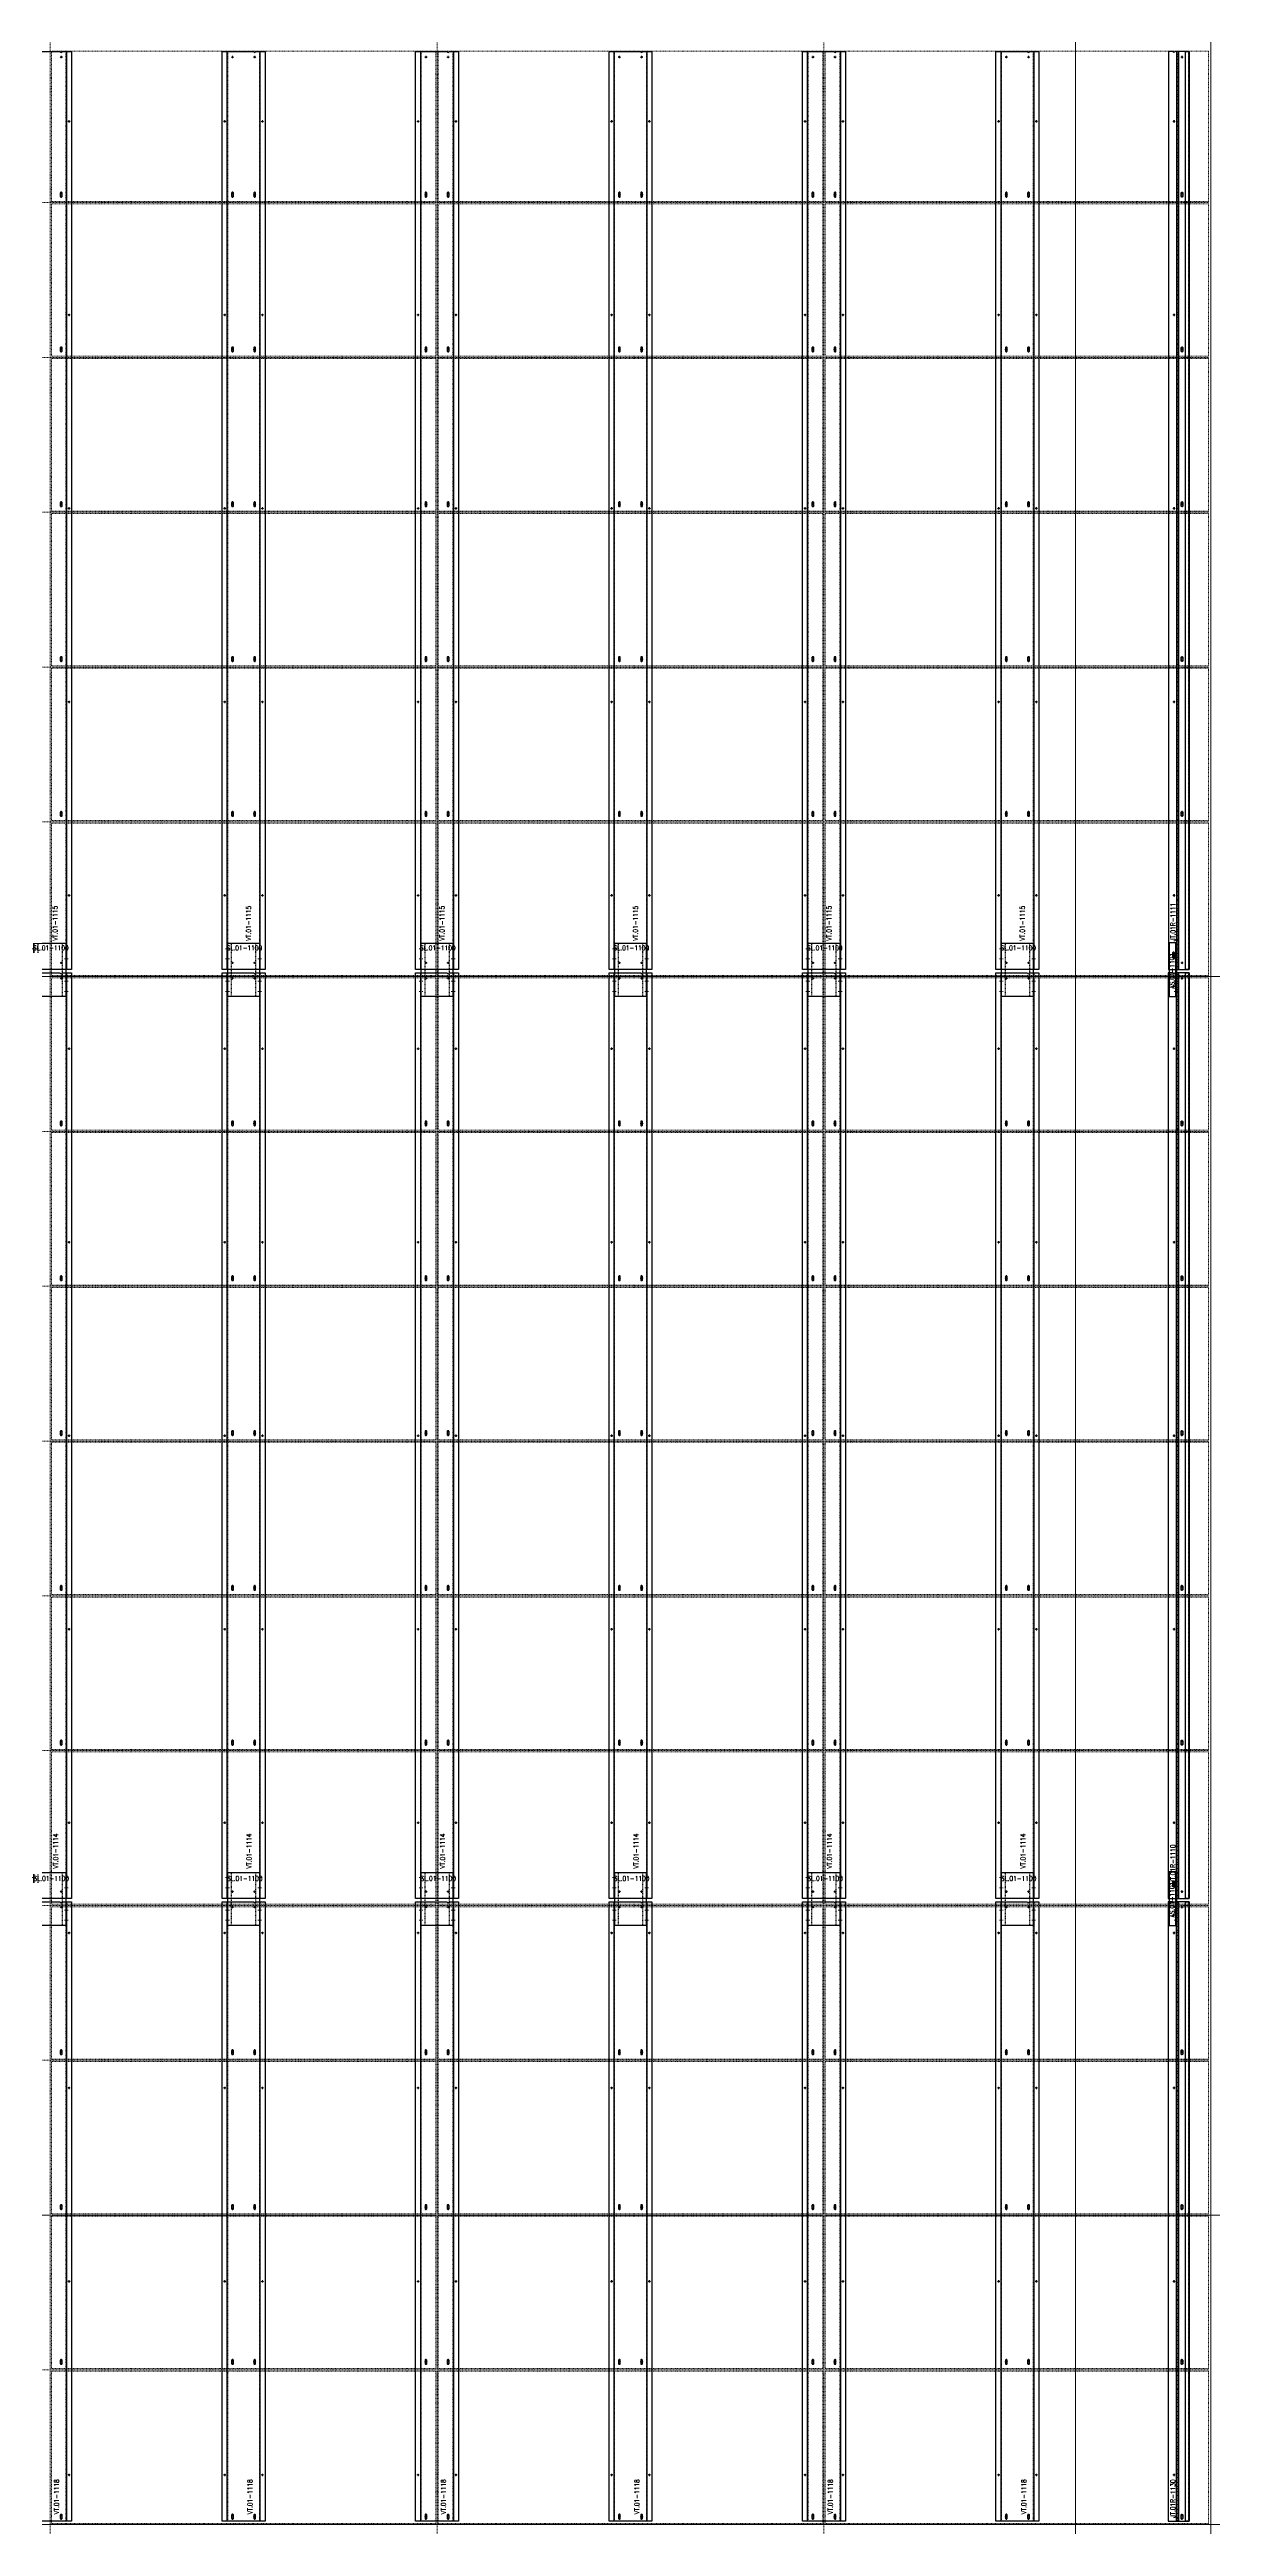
# Model space of a CAD drawing. Header units: inches. Extents: x 11737 to 18084, y -4365 to 1695.
# Drawn here: x 13514.6 to 13695, y 258.9 to 642.9 of the extents above; entities that cross this region are included whole.
import ezdxf

# ---------------------------------------------------------------- set-up
doc = ezdxf.new("R2010")
doc.units = ezdxf.units.IN
doc.header["$MEASUREMENT"] = 0
for name, pattern in [('INC-200$0$NBK_CenterX2', [1.083333, 0.666667, -0.125, 0.166667, -0.125]), ('INC-200$0$NBK_Hidden', [0.125, 0.083333, -0.041667]), ('NBK_Center', [0.541667, 0.333333, -0.0625, 0.083333, -0.0625]), ('NBK_Center2', [0.270833, 0.166667, -0.03125, 0.041667, -0.03125]), ('NBK_CenterX2', [1.083333, 0.666667, -0.125, 0.166667, -0.125]), ('NBK_Hidden', [0.125, 0.083333, -0.041667]), ('NBK_Hidden2', [0.0625, 0.041667, -0.020833])]:
    doc.linetypes.add(name, pattern=pattern)
doc.layers.get('Defpoints').update_dxf_attribs({"color": 250, "lineweight": 0})
for name, color, linetype, lineweight in [('!Bracket', 11, 'Continuous', 25), ('!Clip - bent', 20, 'Continuous', 25), ('!Dimension', 50, 'Continuous', 5), ('!Extrusion', 140, 'Continuous', 25), ('!Gridline', 112, 'NBK_CenterX2', 5), ('!Linetype_Center', 220, 'NBK_Center', 9), ('!Linetype_Center2', 222, 'NBK_Center2', 9), ('!Linetype_Hidden', 210, 'NBK_Hidden', 9), ('!Misc2', 252, 'NBK_Hidden2', 5), ('INC-200$0$!Gridline @ 1', 112, 'INC-200$0$NBK_CenterX2', 5), ('INC-200$0$!Linetype_Hidden', 210, 'INC-200$0$NBK_Hidden', 9)]:
    doc.layers.add(name, color=color, linetype=linetype, lineweight=lineweight)
doc.styles.add('Romans', font='romans.shx', dxfattribs={"width": 0.8})

# ---------------------------------------------------------------- blocks, each defined once
blk = doc.blocks.new('WEST ELEVATION GRID')
for p, q in [((-228.01, -106.7), (-228.01, 1818.09)), ((-1655, 1010.4), (842.95, 1010.4)), ((-1655, 818.4), (842.95, 818.4))]:
    blk.add_line(p, q)
blk = doc.blocks.new('A201')
blk.add_line((-207.01, 218.4), (-207.01, 1362.9))
blk = doc.blocks.new('EWA-TM TERRACOTTA WEST')
at = {"layer": '!Linetype_Center2'}
for p, q in [((945, 362.4), (945, 1718.4)), ((1005, 362.4), (1005, 1718.4)), ((1065, 362.4), (1065, 1718.4)), ((1125, 362.4), (1125, 1386.9)), ((722.81, 1130.4), (1124.69, 1130.4)), ((722.81, 1106.4), (1124.69, 1106.4)), ((722.81, 1082.4), (1124.69, 1082.4)), ((722.81, 1058.4), (1124.69, 1058.4)), ((722.81, 1034.4), (1124.69, 1034.4)), ((722.81, 1010.4), (1124.69, 1010.4)), ((722.81, 986.4), (1124.69, 986.4)), ((722.81, 962.4), (1124.69, 962.4)), ((722.81, 938.4), (1124.69, 938.4)), ((722.81, 914.4), (1124.69, 914.4)), ((722.81, 890.4), (1124.69, 890.4)), ((722.81, 866.4), (1124.69, 866.4)), ((722.81, 842.4), (1124.69, 842.4)), ((722.81, 818.4), (1124.69, 818.4)), ((722.81, 794.4), (1124.69, 794.4))]:
    blk.add_line(p, q, dxfattribs=at)
at = {"layer": '!Linetype_Center2', "color": 3, "linetype": 'Continuous'}
for p, q in [((1125, 2.4), (1125, 1442.4)), ((-24.06, 770.4), (1355.45, 770.4))]:
    blk.add_line(p, q, dxfattribs=at)
at = {"layer": 'INC-200$0$!Linetype_Hidden'}
for points in [[(945.19, 1130.59), (1004.81, 1130.59), (1004.81, 1153.87), (945.19, 1153.87)], [(1064.81, 1130.59), (1005.19, 1130.59), (1005.19, 1153.87), (1064.81, 1153.87)], [(1065.19, 1130.59), (1124.63, 1130.59), (1124.63, 1153.87), (1065.19, 1153.87)], [(945.19, 1130.21), (1004.81, 1130.21), (1004.81, 1106.59), (945.19, 1106.59)], [(1064.81, 1130.21), (1005.19, 1130.21), (1005.19, 1106.59), (1064.81, 1106.59)], [(1065.19, 1130.21), (1124.63, 1130.21), (1124.63, 1106.59), (1065.19, 1106.59)], [(945.19, 1082.59), (1004.81, 1082.59), (1004.81, 1106.21), (945.19, 1106.21)], [(1064.81, 1082.59), (1005.19, 1082.59), (1005.19, 1106.21), (1064.81, 1106.21)], [(1065.19, 1082.59), (1124.63, 1082.59), (1124.63, 1106.21), (1065.19, 1106.21)], [(945.19, 1082.21), (1004.81, 1082.21), (1004.81, 1058.59), (945.19, 1058.59)], [(1064.81, 1082.21), (1005.19, 1082.21), (1005.19, 1058.59), (1064.81, 1058.59)], [(1065.19, 1082.21), (1124.63, 1082.21), (1124.63, 1058.59), (1065.19, 1058.59)], [(945.19, 1034.59), (1004.81, 1034.59), (1004.81, 1058.21), (945.19, 1058.21)], [(1064.81, 1034.59), (1005.19, 1034.59), (1005.19, 1058.21), (1064.81, 1058.21)], [(1065.19, 1034.59), (1124.63, 1034.59), (1124.63, 1058.21), (1065.19, 1058.21)], [(945.19, 1034.21), (1004.81, 1034.21), (1004.81, 1010.59), (945.19, 1010.59)], [(1064.81, 1034.21), (1005.19, 1034.21), (1005.19, 1010.59), (1064.81, 1010.59)], [(1065.19, 1034.21), (1124.63, 1034.21), (1124.63, 1010.59), (1065.19, 1010.59)], [(945.19, 986.59), (1004.81, 986.59), (1004.81, 1010.21), (945.19, 1010.21)], [(1064.81, 986.59), (1005.19, 986.59), (1005.19, 1010.21), (1064.81, 1010.21)], [(1065.19, 986.59), (1124.63, 986.59), (1124.63, 1010.21), (1065.19, 1010.21)], [(945.19, 986.21), (1004.81, 986.21), (1004.81, 962.59), (945.19, 962.59)], [(1064.81, 986.21), (1005.19, 986.21), (1005.19, 962.59), (1064.81, 962.59)], [(1065.19, 986.21), (1124.63, 986.21), (1124.63, 962.59), (1065.19, 962.59)], [(945.19, 938.59), (1004.81, 938.59), (1004.81, 962.21), (945.19, 962.21)], [(1064.81, 938.59), (1005.19, 938.59), (1005.19, 962.21), (1064.81, 962.21)], [(1065.19, 938.59), (1124.63, 938.59), (1124.63, 962.21), (1065.19, 962.21)], [(945.19, 938.21), (1004.81, 938.21), (1004.81, 914.59), (945.19, 914.59)], [(1064.81, 938.21), (1005.19, 938.21), (1005.19, 914.59), (1064.81, 914.59)], [(1065.19, 938.21), (1124.63, 938.21), (1124.63, 914.59), (1065.19, 914.59)], [(945.19, 890.59), (1004.81, 890.59), (1004.81, 914.21), (945.19, 914.21)], [(1064.81, 890.59), (1005.19, 890.59), (1005.19, 914.21), (1064.81, 914.21)], [(1065.19, 890.59), (1124.63, 890.59), (1124.63, 914.21), (1065.19, 914.21)], [(945.19, 890.21), (1004.81, 890.21), (1004.81, 866.59), (945.19, 866.59)], [(1064.81, 890.21), (1005.19, 890.21), (1005.19, 866.59), (1064.81, 866.59)], [(1065.19, 890.21), (1124.63, 890.21), (1124.63, 866.59), (1065.19, 866.59)], [(945.19, 842.59), (1004.81, 842.59), (1004.81, 866.21), (945.19, 866.21)], [(1064.81, 842.59), (1005.19, 842.59), (1005.19, 866.21), (1064.81, 866.21)], [(1065.19, 842.59), (1124.63, 842.59), (1124.63, 866.21), (1065.19, 866.21)], [(945.19, 842.21), (1004.81, 842.21), (1004.81, 818.59), (945.19, 818.59)], [(1064.81, 842.21), (1005.19, 842.21), (1005.19, 818.59), (1064.81, 818.59)], [(1065.19, 842.21), (1124.63, 842.21), (1124.63, 818.59), (1065.19, 818.59)], [(945.19, 794.59), (1004.81, 794.59), (1004.81, 818.21), (945.19, 818.21)], [(1064.81, 794.59), (1005.19, 794.59), (1005.19, 818.21), (1064.81, 818.21)], [(1065.19, 794.59), (1124.63, 794.59), (1124.63, 818.21), (1065.19, 818.21)], [(945.19, 794.21), (1004.81, 794.21), (1004.81, 770.59), (945.19, 770.59)], [(1064.81, 794.21), (1005.19, 794.21), (1005.19, 770.59), (1064.81, 770.59)], [(1065.19, 794.21), (1124.63, 794.21), (1124.63, 770.59), (1065.19, 770.59)]]:
    blk.add_lwpolyline(points, close=True, dxfattribs=at)
blk = doc.blocks.new('GRID_ELEV WEST_W')
at = {"layer": '!Gridline'}
for p, q in [((821.46, -1239.57), (821.46, 403.85)), ((-594.98, -469.2), (1164.09, -469.2)), ((-594.98, -612.05), (1164.09, -612.05))]:
    blk.add_line(p, q, dxfattribs=at)
blk = doc.blocks.new('TAP HOLE_5mm')
at = {"layer": '!Linetype_Center2'}
for points in [[(-0.18, 0), (0.18, 0)], [(0, 0.18), (0, -0.18)]]:
    blk.add_lwpolyline(points, dxfattribs=at)
blk.add_circle((0, 0), 0.101)
blk = doc.blocks.new('WEEP HOLE')
at = {"layer": '!Linetype_Center'}
for p, q in [((-0.22, 0.37), (0.22, 0.37)), ((0, 0.83), (0, -0.08))]:
    blk.add_line(p, q, dxfattribs=at)
at = {"color": 0}
blk.add_lwpolyline([(-0.14, 0.61), (-0.14, 0.14, 0.414214), (0, 0, 0.414214), (0.14, 0.14), (0.14, 0.61, 0.414214), (0, 0.75, 0.414214)], format="xyb", close=True, dxfattribs=at)
blk = doc.blocks.new('CLEAR SECTION HOLE')
at = {"layer": '!Linetype_Center2'}
blk.add_line((-0.33, 0), (0.26, 0), dxfattribs=at)
at = {"layer": '!Misc2'}
blk.add_lwpolyline([(-0.08, 0.1), (0, 0.1), (0, -0.1), (-0.08, -0.1)], close=True, dxfattribs=at)
blk = doc.blocks.new('SLOTTED SECTION HOLE')
at = {"layer": '!Linetype_Center2'}
blk.add_line((-0.33, 0), (0.26, 0), dxfattribs=at)
at = {"layer": '!Misc2'}
blk.add_lwpolyline([(-0.08, 0.47), (0, 0.47), (0, -0.47), (-0.08, -0.47)], close=True, dxfattribs=at)
blk = doc.blocks.new('VT.01-1114-')
at = {"layer": '!Extrusion'}
blk.add_lwpolyline([(-2.45, 148.09), (2.45, 148.09), (2.45, 139.83), (-2.45, 139.83)], close=True, dxfattribs=at)
at = {"layer": '!Extrusion', "linetype": 'NBK_Hidden2'}
blk.add_lwpolyline([(-1.86, 148.09), (1.86, 148.09), (1.86, 139.83), (-1.86, 139.83)], close=True, dxfattribs=at)
at = {"layer": '!Extrusion'}
blk.add_lwpolyline([(-3.33, 0), (-3.33, 143.5), (1.58, 143.5, 1), (1.86, 143.5), (3.33, 143.5), (3.33, 0)], format="xyb", close=True, dxfattribs=at)
for points in [[(-2.54, 0), (-2.54, 143.5), (1.58, 143.5)], [(1.86, 143.5), (2.54, 143.5), (2.54, 0)]]:
    blk.add_lwpolyline(points, dxfattribs=at)
at = {"layer": '!Extrusion', "linetype": 'NBK_Hidden'}
for points in [[(-2.46, 0), (-2.46, 143.5), (1.58, 143.5)], [(1.86, 143.5), (2.46, 143.5), (2.46, 0)]]:
    blk.add_lwpolyline(points, dxfattribs=at)
at = {"layer": '!Dimension', "rotation": 360}
for name, p in [('CLEAR SECTION HOLE', (-2.46, 142.2)), ('CLEAR SECTION HOLE', (2.54, 142.2)), ('CLEAR SECTION HOLE', (-2.46, 140.62)), ('CLEAR SECTION HOLE', (2.54, 140.62)), ('SLOTTED SECTION HOLE', (-2.46, 3.24)), ('SLOTTED SECTION HOLE', (-2.46, 1.66)), ('SLOTTED SECTION HOLE', (2.54, 3.24)), ('SLOTTED SECTION HOLE', (2.54, 1.66))]:
    blk.add_blockref(name, p, dxfattribs=at)
at = {"layer": '!Extrusion', "rotation": 360}
for name, p in [('TAP HOLE_5mm', (-1.72, 142.67)), ('TAP HOLE_5mm', (1.72, 142.67)), ('TAP HOLE_5mm', (-2.93, 131.75)), ('TAP HOLE_5mm', (2.93, 131.75)), ('WEEP HOLE', (-1.72, 119.78)), ('WEEP HOLE', (1.72, 119.78)), ('TAP HOLE_5mm', (-2.93, 101.75)), ('TAP HOLE_5mm', (2.93, 101.75)), ('WEEP HOLE', (-1.72, 95.78)), ('WEEP HOLE', (1.72, 95.78)), ('TAP HOLE_5mm', (-2.93, 71.75)), ('WEEP HOLE', (-1.72, 71.78)), ('WEEP HOLE', (1.72, 71.78)), ('TAP HOLE_5mm', (2.93, 71.75)), ('WEEP HOLE', (-1.72, 47.78)), ('WEEP HOLE', (1.72, 47.78)), ('TAP HOLE_5mm', (-2.93, 41.75)), ('TAP HOLE_5mm', (2.93, 41.75)), ('WEEP HOLE', (-1.72, 23.78)), ('WEEP HOLE', (1.72, 23.78)), ('TAP HOLE_5mm', (-2.93, 11.75)), ('TAP HOLE_5mm', (2.93, 11.75)), ('TAP HOLE_5mm', (-1.72, 1.06)), ('TAP HOLE_5mm', (1.72, 1.06))]:
    blk.add_blockref(name, p, dxfattribs=at)
at = {"layer": 'Defpoints', "color": 30, "insert": (0.12, 147.38), "char_height": 0.75, "width": 1.65, "attachment_point": 5, "style": 'Romans'}
blk.add_mtext('SL.01-1100', dxfattribs=at)
at = {"layer": 'Defpoints', "color": 1, "insert": (0.85, 7.35), "char_height": 0.75, "width": 1.65, "attachment_point": 5, "rotation": 90, "style": 'Romans'}
blk.add_mtext('VT.01-1114', dxfattribs=at)
blk = doc.blocks.new('VT.01-1115-')
at = {"layer": '!Extrusion'}
blk.add_lwpolyline([(3.33, 0), (-3.33, 0), (-3.33, 142.35), (1.58, 142.35, 1), (1.86, 142.35), (3.33, 142.35)], format="xyb", close=True, dxfattribs=at)
blk.add_lwpolyline([(1.86, 142.35), (2.54, 142.35), (2.54, 0), (-2.54, 0), (-2.54, 142.35), (1.58, 142.35)], dxfattribs=at)
at = {"layer": '!Extrusion', "linetype": 'NBK_Hidden'}
blk.add_lwpolyline([(1.86, 142.35), (2.46, 142.35), (2.46, 0), (-2.46, 0), (-2.46, 142.35), (1.58, 142.35)], dxfattribs=at)
at = {"layer": '!Dimension'}
for p in [(-2.46, 3.24), (-2.46, 1.66), (2.54, 3.24), (2.54, 1.66)]:
    blk.add_blockref('SLOTTED SECTION HOLE', p, dxfattribs=at)
at = {"layer": '!Extrusion'}
for name, p in [('TAP HOLE_5mm', (-1.72, 141.48)), ('TAP HOLE_5mm', (1.72, 141.48)), ('TAP HOLE_5mm', (-2.93, 131.52)), ('TAP HOLE_5mm', (2.93, 131.52)), ('WEEP HOLE', (-1.72, 119.78)), ('WEEP HOLE', (1.72, 119.78)), ('TAP HOLE_5mm', (-2.93, 101.52)), ('TAP HOLE_5mm', (2.93, 101.52)), ('WEEP HOLE', (-1.72, 95.78)), ('WEEP HOLE', (1.72, 95.78)), ('TAP HOLE_5mm', (-2.93, 71.52)), ('WEEP HOLE', (-1.72, 71.78)), ('WEEP HOLE', (1.72, 71.78)), ('TAP HOLE_5mm', (2.93, 71.52)), ('WEEP HOLE', (-1.72, 47.78)), ('WEEP HOLE', (1.72, 47.78)), ('TAP HOLE_5mm', (-2.93, 41.52)), ('TAP HOLE_5mm', (2.93, 41.52)), ('WEEP HOLE', (-1.72, 23.78)), ('WEEP HOLE', (1.72, 23.78)), ('TAP HOLE_5mm', (-2.93, 11.52)), ('TAP HOLE_5mm', (2.93, 11.52)), ('TAP HOLE_5mm', (-1.72, 1.06)), ('TAP HOLE_5mm', (1.72, 1.06))]:
    blk.add_blockref(name, p, dxfattribs=at)
at = {"layer": 'Defpoints', "color": 1, "insert": (0.77, 7.19), "char_height": 0.75, "width": 1.65, "attachment_point": 5, "rotation": 90, "style": 'Romans'}
blk.add_mtext('VT.01-1115', dxfattribs=at)
blk = doc.blocks.new('VT.01-1118-')
at = {"layer": '!Extrusion'}
blk.add_lwpolyline([(-2.45, 100.55), (2.45, 100.55), (2.45, 92.35), (-2.45, 92.35)], close=True, dxfattribs=at)
at = {"layer": '!Extrusion', "linetype": 'NBK_Hidden2'}
blk.add_lwpolyline([(-1.86, 100.55), (1.86, 100.55), (1.86, 92.35), (-1.86, 92.35)], close=True, dxfattribs=at)
at = {"layer": '!Extrusion'}
blk.add_lwpolyline([(1.58, 96.02, 1), (1.86, 96.02), (3.33, 96.02), (3.33, 0), (-3.33, 0), (-3.33, 96.02)], format="xyb", close=True, dxfattribs=at)
blk.add_lwpolyline([(1.86, 96.02), (2.54, 96.02), (2.54, 0), (-2.54, 0), (-2.54, 96.02), (1.58, 96.02)], dxfattribs=at)
at = {"layer": '!Extrusion', "linetype": 'NBK_Hidden'}
blk.add_lwpolyline([(1.86, 96.02), (2.46, 96.02), (2.46, 0), (-2.46, 0), (-2.46, 96.02), (1.58, 96.02)], dxfattribs=at)
at = {"layer": '!Dimension', "rotation": 360}
for p in [(-2.46, 94.73), (-2.46, 93.15), (2.54, 94.73), (2.54, 93.15)]:
    blk.add_blockref('CLEAR SECTION HOLE', p, dxfattribs=at)
at = {"layer": '!Extrusion', "rotation": 360}
for name, p in [('TAP HOLE_5mm', (-1.72, 95.19)), ('TAP HOLE_5mm', (1.72, 95.19)), ('TAP HOLE_5mm', (-2.93, 91.17)), ('TAP HOLE_5mm', (2.93, 91.17)), ('WEEP HOLE', (-1.72, 72.3)), ('WEEP HOLE', (1.72, 72.3)), ('TAP HOLE_5mm', (-2.93, 67.16)), ('TAP HOLE_5mm', (2.93, 67.16)), ('WEEP HOLE', (-1.72, 48.3)), ('WEEP HOLE', (1.72, 48.3)), ('TAP HOLE_5mm', (-2.93, 37.16)), ('TAP HOLE_5mm', (2.93, 37.16)), ('WEEP HOLE', (-1.72, 24.3)), ('WEEP HOLE', (1.72, 24.3)), ('TAP HOLE_5mm', (-2.93, 7.16)), ('TAP HOLE_5mm', (2.93, 7.16)), ('WEEP HOLE', (-1.72, 0.3)), ('WEEP HOLE', (1.72, 0.29))]:
    blk.add_blockref(name, p, dxfattribs=at)
at = {"layer": 'Defpoints', "color": 30, "insert": (0.17, 99.62), "char_height": 0.75, "width": 1.65, "attachment_point": 5, "style": 'Romans'}
blk.add_mtext('SL.01-1100', dxfattribs=at)
at = {"layer": 'Defpoints', "color": 1, "insert": (0.99, 3.76), "char_height": 0.75, "width": 1.65, "attachment_point": 5, "rotation": 90, "style": 'Romans'}
blk.add_mtext('VT.01-1118', dxfattribs=at)
blk = doc.blocks.new('SECTION CLEAR HOLE 1')
at = {"layer": '!Linetype_Center2'}
blk.add_line((-0.33, 0, 0), (0.26, 0, 0), dxfattribs=at)
at = {"layer": '!Misc2'}
blk.add_lwpolyline([(-0.12, 0.1), (0, 0.1), (0, -0.1), (-0.12, -0.1)], close=True, dxfattribs=at)
blk = doc.blocks.new('SLOTTED SECTION1')
at = {"layer": '!Linetype_Center2'}
blk.add_lwpolyline([(-0.24, 0), (0.12, 0)], dxfattribs=at)
at = {"layer": '!Misc2'}
blk.add_lwpolyline([(-0.12, 0.47), (0, 0.47), (0, -0.47), (-0.12, -0.47)], close=True, dxfattribs=at)
blk = doc.blocks.new('SLOTTED HOLE 1')
at = {"layer": '!Linetype_Center'}
for p, q in [((0, 0.55), (0, -0.55)), ((-0.22, 0), (0.22, 0))]:
    blk.add_line(p, q, dxfattribs=at)
at = {"color": 0}
blk.add_lwpolyline([(-0.14, 0.33), (-0.14, -0.33, 0.414214), (0, -0.47, 0.414214), (0.14, -0.33), (0.14, 0.33, 0.414214), (0, 0.47, 0.414214)], format="xyb", close=True, dxfattribs=at)
blk = doc.blocks.new('SL.01-1101')
at = {"layer": '!Bracket'}
for points in [[(4.65, -1.3), (4.65, -0.12), (-3.67, -0.12), (-3.67, -1.3)], [(-3.67, -1.3), (-3.67, -1.18), (4.65, -1.18), (4.65, -1.3)]]:
    blk.add_lwpolyline(points, close=True, dxfattribs=at)
at = {"layer": '!Dimension', "xscale": -1, "rotation": 270}
for name, p in [('SECTION CLEAR HOLE 1', (-2.88, -1.18)), ('SECTION CLEAR HOLE 1', (-1.3, -1.18)), ('SLOTTED SECTION1', (2.15, -1.18)), ('SLOTTED SECTION1', (3.73, -1.18))]:
    blk.add_blockref(name, p, dxfattribs=at)
at = {"layer": '!Extrusion', "xscale": -1, "rotation": 270}
blk.add_blockref('TAP HOLE_5mm', (-2.09, -0.83), dxfattribs=at)
at = {"layer": '!Extrusion', "linetype": 'NBK_Hidden', "xscale": -1, "rotation": 270}
blk.add_blockref('SLOTTED HOLE 1', (2.75, -0.83), dxfattribs=at)
at = {"layer": 'Defpoints', "color": 30, "insert": (0.32, -0.6), "char_height": 0.75, "width": 1.65, "attachment_point": 5, "style": 'Romans'}
blk.add_mtext('AS.01-1101', dxfattribs=at)
blk = doc.blocks.new('JT.01R-1110-')
at = {"layer": '!Extrusion'}
blk.add_lwpolyline([(0, 0), (0, 143.5), (-2.22, 143.5, -1), (-2.5, 143.5), (-3.25, 143.5), (-3.25, 0)], format="xyb", close=True, dxfattribs=at)
for points in [[(-1.95, 0), (-1.95, 143.5), (-1.69, 143.5), (-1.69, 0)], [(-0.57, 0), (-0.57, 143.5), (0, 143.5), (0, 0)]]:
    blk.add_lwpolyline(points, close=True, dxfattribs=at)
at = {"layer": '!Extrusion', "linetype": 'NBK_Hidden'}
for points in [[(-1.95, 0), (-1.95, 143.5), (-1.87, 143.5), (-1.87, 0)], [(-0.08, 0), (-0.08, 143.5), (0, 143.5), (0, 0)]]:
    blk.add_lwpolyline(points, close=True, dxfattribs=at)
at = {"layer": '!Extrusion', "xscale": -1}
for name, p in [('TAP HOLE_5mm', (-1.13, 142.67)), ('TAP HOLE_5mm', (-2.36, 131.75)), ('WEEP HOLE', (-1.13, 119.78)), ('TAP HOLE_5mm', (-2.36, 101.75)), ('WEEP HOLE', (-1.13, 95.78)), ('TAP HOLE_5mm', (-2.36, 71.75)), ('WEEP HOLE', (-1.13, 71.78)), ('WEEP HOLE', (-1.13, 47.78)), ('TAP HOLE_5mm', (-2.36, 41.75)), ('WEEP HOLE', (-1.13, 23.78)), ('TAP HOLE_5mm', (-2.36, 11.75)), ('TAP HOLE_5mm', (-1.13, 1.06))]:
    blk.add_blockref(name, p, dxfattribs=at)
at = {"color": 144, "rotation": 90}
blk.add_blockref('SL.01-1101', (-3.25, 143.5), dxfattribs=at)
at = {"layer": 'Defpoints', "color": 5, "insert": (-2.54, 5.38), "char_height": 0.75, "width": 1.65, "attachment_point": 5, "rotation": 90, "style": 'Romans'}
blk.add_mtext('JT.01R-1110', dxfattribs=at)
blk = doc.blocks.new('JT.01R-1111-')
at = {"layer": '!Extrusion'}
blk.add_lwpolyline([(3.25, 0), (3.25, 142.35), (1.02, 142.35, -1), (0.75, 142.35), (0, 142.35), (0, 0)], format="xyb", close=True, dxfattribs=at)
for points in [[(1.3, 0), (1.3, 142.35), (1.56, 142.35), (1.56, 0)], [(2.68, 0), (2.68, 142.35), (3.25, 142.35), (3.25, 0)]]:
    blk.add_lwpolyline(points, close=True, dxfattribs=at)
at = {"layer": '!Extrusion', "linetype": 'NBK_Hidden'}
for points in [[(1.3, 0), (1.3, 142.35), (1.38, 142.35), (1.38, 0)], [(3.17, 0), (3.17, 142.35), (3.25, 142.35), (3.25, 0)]]:
    blk.add_lwpolyline(points, close=True, dxfattribs=at)
at = {"layer": '!Extrusion', "xscale": -1}
for name, p in [('TAP HOLE_5mm', (2.12, 141.48)), ('TAP HOLE_5mm', (0.89, 131.52)), ('WEEP HOLE', (2.12, 119.78)), ('TAP HOLE_5mm', (0.89, 101.52)), ('WEEP HOLE', (2.12, 95.78)), ('TAP HOLE_5mm', (0.89, 71.52)), ('WEEP HOLE', (2.12, 71.78)), ('WEEP HOLE', (2.12, 47.78)), ('TAP HOLE_5mm', (0.89, 41.52)), ('WEEP HOLE', (2.12, 23.78)), ('TAP HOLE_5mm', (0.89, 11.52)), ('TAP HOLE_5mm', (2.12, 1.06))]:
    blk.add_blockref(name, p, dxfattribs=at)
at = {"layer": 'Defpoints', "color": 5, "insert": (0.71, 7.38), "char_height": 0.75, "width": 1.65, "attachment_point": 5, "rotation": 90, "style": 'Romans'}
blk.add_mtext('JT.01R-1111', dxfattribs=at)
blk = doc.blocks.new('JT.01R-1130-')
at = {"layer": '!Extrusion'}
blk.add_lwpolyline([(-3.25, 0), (0, 0), (0, 96.02), (-2.22, 96.02, -1), (-2.5, 96.02), (-3.25, 96.02)], format="xyb", close=True, dxfattribs=at)
at = {"layer": '!Extrusion', "linetype": 'NBK_Hidden'}
for points in [[(-1.87, 96.02), (-1.87, 0), (-1.95, 0), (-1.95, 96.02)], [(0, 96.02), (0, 0), (-0.08, 0), (-0.08, 96.02)]]:
    blk.add_lwpolyline(points, close=True, dxfattribs=at)
at = {"layer": '!Extrusion'}
for points in [[(-1.69, 96.02), (-1.69, 0), (-1.95, 0), (-1.95, 96.02)], [(0, 96.02), (0, 0), (-0.57, 0), (-0.57, 96.02)]]:
    blk.add_lwpolyline(points, close=True, dxfattribs=at)
at = {"layer": '!Extrusion', "xscale": -1}
for name, p in [('TAP HOLE_5mm', (-1.13, 95.19)), ('TAP HOLE_5mm', (-2.36, 91.17)), ('WEEP HOLE', (-1.13, 72.3)), ('TAP HOLE_5mm', (-2.36, 67.16)), ('WEEP HOLE', (-1.13, 48.3)), ('TAP HOLE_5mm', (-2.36, 37.16)), ('WEEP HOLE', (-1.13, 24.3)), ('TAP HOLE_5mm', (-2.36, 7.16)), ('WEEP HOLE', (-1.13, 0.29))]:
    blk.add_blockref(name, p, dxfattribs=at)
at = {"color": 144, "rotation": 90}
blk.add_blockref('SL.01-1101', (-3.25, 96.02), dxfattribs=at)
at = {"layer": 'Defpoints', "color": 5, "insert": (-2.54, 3.47), "char_height": 0.75, "width": 1.65, "attachment_point": 5, "rotation": 90, "style": 'Romans'}
blk.add_mtext('JT.01R-1130', dxfattribs=at)
blk = doc.blocks.new('WEST TRACKS')
at = {"layer": '!Clip - bent', "color": 2}
for name, p in [('VT.01-1114-', (945, 843.48)), ('VT.01-1114-', (975, 843.48)), ('VT.01-1114-', (1005, 843.48)), ('VT.01-1114-', (1035, 843.48)), ('VT.01-1114-', (1065, 843.48)), ('VT.01-1114-', (1095, 843.48)), ('JT.01R-1130-', (1121.64, 746.96))]:
    blk.add_blockref(name, p, dxfattribs=at)
at = {"layer": '!Clip - bent', "color": 3}
blk.add_blockref('JT.01R-1110-', (1121.64, 843.48), dxfattribs=at)
at = {"layer": '!Dimension'}
for name, p in [('VT.01-1115-', (945, 987.48)), ('VT.01-1115-', (975, 987.48)), ('VT.01-1115-', (1005, 987.48)), ('VT.01-1115-', (1035, 987.48)), ('VT.01-1115-', (1065, 987.48)), ('VT.01-1115-', (1095, 987.48)), ('JT.01R-1111-', (1118.4, 987.48)), ('VT.01-1118-', (945, 746.96)), ('VT.01-1118-', (975, 746.96)), ('VT.01-1118-', (1005, 746.96)), ('VT.01-1118-', (1035, 746.96)), ('VT.01-1118-', (1065, 746.96)), ('VT.01-1118-', (1095, 746.96))]:
    blk.add_blockref(name, p, dxfattribs=at)

msp = doc.modelspace()

# ---------------------------------------------------------------- block references
at = {"layer": '!Dimension'}
msp.add_blockref('EWA-TM TERRACOTTA WEST', (12569.70873, -511.19035), dxfattribs=at)
at = {"layer": '!Linetype_Hidden'}
msp.add_blockref('A201', (13901.7236, -487.19035), dxfattribs=at)
at = {"color": 3}
msp.add_blockref('WEST TRACKS', (12569.70873, -487.19035), dxfattribs=at)
at = {"layer": 'Defpoints'}
msp.add_blockref('WEST ELEVATION GRID', (13901.7236, -511.19035), dxfattribs=at)
at = {"layer": 'INC-200$0$!Gridline @ 1', "xscale": 1.344, "yscale": 1.344, "zscale": 1.344}
msp.add_blockref('GRID_ELEV WEST_W', (12569.66309, 1129.81085), dxfattribs=at)

doc.saveas('drawing.dxf')
